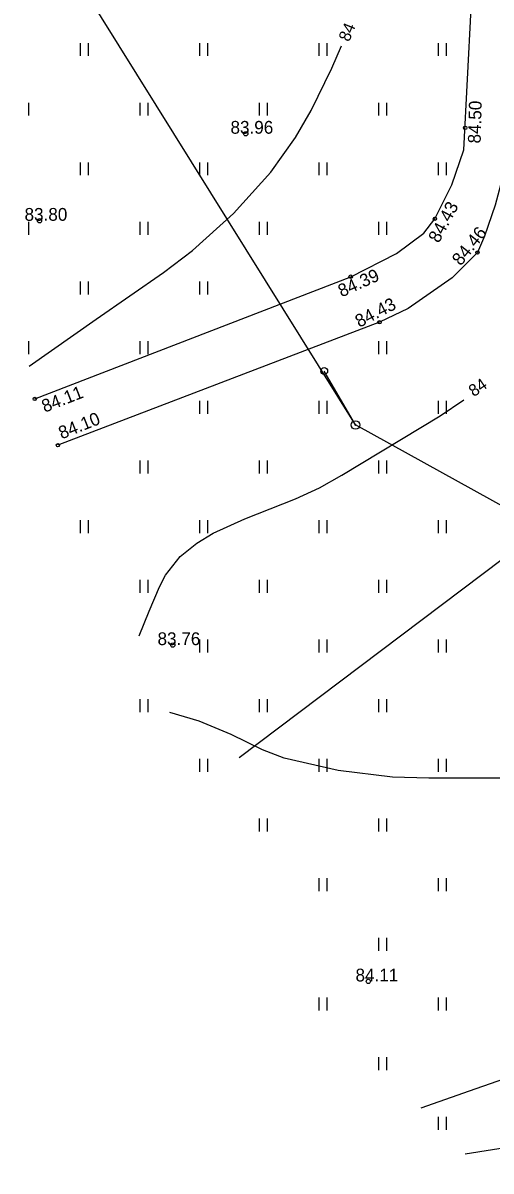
# Model space of a CAD drawing. Extents: x 635520 to 641285, y 6458433 to 6466834.
# Drawn here: x 637568.3 to 637595.7, y 6462501.5 to 6462568.9 of the extents above; entities that cross this region are included whole.
import ezdxf

# ---------------------------------------------------------------- set-up
doc = ezdxf.new("R2010")
doc.units = 0
for name, color, linetype in [('Default', 7, 'Continuous'), ('HALJASTUS', 7, 'Continuous'), ('HORISONTAAL-EH2000', 7, 'Continuous'), ('KORGUS-EH2000', 7, 'Continuous'), ('KPOHULIIN', 7, 'Continuous'), ('MPOHULIIN', 7, 'Continuous'), ('POST', 7, 'Continuous'), ('TEE', 7, 'Continuous')]:
    doc.layers.add(name, color=color, linetype=linetype)

# ---------------------------------------------------------------- blocks, each defined once
blk = doc.blocks.new('TUPOST')
at = {"layer": 'Default'}
blk.add_circle((0, 0), 40, dxfattribs=at)
blk = doc.blocks.new('BEPOST')
at = {"layer": 'Default'}
for radius in [50, 4.67]:
    blk.add_circle((0, 0), radius, dxfattribs=at)

msp = doc.modelspace()

# ---------------------------------------------------------------- linework, layer by layer
at = {"layer": 'HALJASTUS'}
for p, q in [((637571.625, 6462567.679), (637571.625, 6462566.918)), ((637572.08, 6462567.679), (637572.08, 6462566.918)), ((637578.625, 6462567.679), (637578.625, 6462566.918)), ((637579.08, 6462567.679), (637579.08, 6462566.918)), ((637585.625, 6462567.679), (637585.625, 6462566.918)), ((637586.08, 6462567.679), (637586.08, 6462566.918)), ((637592.625, 6462567.679), (637592.625, 6462566.918)), ((637593.08, 6462567.679), (637593.08, 6462566.918)), ((637568.58, 6462564.179), (637568.58, 6462563.418)), ((637575.125, 6462564.179), (637575.125, 6462563.418)), ((637575.58, 6462564.179), (637575.58, 6462563.418)), ((637582.125, 6462564.179), (637582.125, 6462563.418)), ((637582.58, 6462564.179), (637582.58, 6462563.418)), ((637589.125, 6462564.179), (637589.125, 6462563.418)), ((637589.58, 6462564.179), (637589.58, 6462563.418)), ((637571.625, 6462560.679), (637571.625, 6462559.918)), ((637572.08, 6462560.679), (637572.08, 6462559.918)), ((637578.625, 6462560.679), (637578.625, 6462559.918)), ((637579.08, 6462560.679), (637579.08, 6462559.918)), ((637585.625, 6462560.679), (637585.625, 6462559.918)), ((637586.08, 6462560.679), (637586.08, 6462559.918)), ((637592.625, 6462560.679), (637592.625, 6462559.918)), ((637593.08, 6462560.679), (637593.08, 6462559.918)), ((637568.58, 6462557.179), (637568.58, 6462556.418)), ((637575.125, 6462557.179), (637575.125, 6462556.418)), ((637575.58, 6462557.179), (637575.58, 6462556.418)), ((637582.125, 6462557.179), (637582.125, 6462556.418)), ((637582.58, 6462557.179), (637582.58, 6462556.418)), ((637589.125, 6462557.179), (637589.125, 6462556.418)), ((637589.58, 6462557.179), (637589.58, 6462556.418)), ((637571.625, 6462553.679), (637571.625, 6462552.918)), ((637572.08, 6462553.679), (637572.08, 6462552.918)), ((637578.625, 6462553.679), (637578.625, 6462552.918)), ((637579.08, 6462553.679), (637579.08, 6462552.918)), ((637568.58, 6462550.179), (637568.58, 6462549.418)), ((637575.125, 6462550.179), (637575.125, 6462549.418)), ((637575.58, 6462550.179), (637575.58, 6462549.418)), ((637589.125, 6462550.179), (637589.125, 6462549.418)), ((637589.58, 6462550.179), (637589.58, 6462549.418)), ((637578.625, 6462546.679), (637578.625, 6462545.918)), ((637579.08, 6462546.679), (637579.08, 6462545.918)), ((637585.625, 6462546.679), (637585.625, 6462545.918)), ((637586.08, 6462546.679), (637586.08, 6462545.918)), ((637592.625, 6462546.679), (637592.625, 6462545.918)), ((637593.08, 6462546.679), (637593.08, 6462545.918)), ((637575.125, 6462543.179), (637575.125, 6462542.418)), ((637575.58, 6462543.179), (637575.58, 6462542.418)), ((637582.125, 6462543.179), (637582.125, 6462542.418)), ((637582.58, 6462543.179), (637582.58, 6462542.418)), ((637589.125, 6462543.179), (637589.125, 6462542.418)), ((637589.58, 6462543.179), (637589.58, 6462542.418)), ((637571.625, 6462539.679), (637571.625, 6462538.918)), ((637572.08, 6462539.679), (637572.08, 6462538.918)), ((637578.625, 6462539.679), (637578.625, 6462538.918)), ((637579.08, 6462539.679), (637579.08, 6462538.918)), ((637585.625, 6462539.679), (637585.625, 6462538.918)), ((637586.08, 6462539.679), (637586.08, 6462538.918)), ((637592.625, 6462539.679), (637592.625, 6462538.918)), ((637593.08, 6462539.679), (637593.08, 6462538.918)), ((637575.125, 6462536.179), (637575.125, 6462535.418)), ((637575.58, 6462536.179), (637575.58, 6462535.418)), ((637582.125, 6462536.179), (637582.125, 6462535.418)), ((637582.58, 6462536.179), (637582.58, 6462535.418)), ((637589.125, 6462536.179), (637589.125, 6462535.418)), ((637589.58, 6462536.179), (637589.58, 6462535.418)), ((637578.625, 6462532.679), (637578.625, 6462531.918)), ((637579.08, 6462532.679), (637579.08, 6462531.918)), ((637585.625, 6462532.679), (637585.625, 6462531.918)), ((637586.08, 6462532.679), (637586.08, 6462531.918)), ((637592.625, 6462532.679), (637592.625, 6462531.918)), ((637593.08, 6462532.679), (637593.08, 6462531.918)), ((637575.125, 6462529.179), (637575.125, 6462528.418)), ((637575.58, 6462529.179), (637575.58, 6462528.418)), ((637582.125, 6462529.179), (637582.125, 6462528.418)), ((637582.58, 6462529.179), (637582.58, 6462528.418)), ((637589.125, 6462529.179), (637589.125, 6462528.418)), ((637589.58, 6462529.179), (637589.58, 6462528.418)), ((637578.625, 6462525.679), (637578.625, 6462524.918)), ((637579.08, 6462525.679), (637579.08, 6462524.918)), ((637585.625, 6462525.679), (637585.625, 6462524.918)), ((637586.08, 6462525.679), (637586.08, 6462524.918)), ((637592.625, 6462525.679), (637592.625, 6462524.918)), ((637593.08, 6462525.679), (637593.08, 6462524.918)), ((637582.125, 6462522.179), (637582.125, 6462521.418)), ((637582.58, 6462522.179), (637582.58, 6462521.418)), ((637589.125, 6462522.179), (637589.125, 6462521.418)), ((637589.58, 6462522.179), (637589.58, 6462521.418)), ((637585.625, 6462518.679), (637585.625, 6462517.918)), ((637586.08, 6462518.679), (637586.08, 6462517.918)), ((637592.625, 6462518.679), (637592.625, 6462517.918)), ((637593.08, 6462518.679), (637593.08, 6462517.918)), ((637589.125, 6462515.179), (637589.125, 6462514.418)), ((637589.58, 6462515.179), (637589.58, 6462514.418)), ((637585.625, 6462511.679), (637585.625, 6462510.918)), ((637586.08, 6462511.679), (637586.08, 6462510.918)), ((637592.625, 6462511.679), (637592.625, 6462510.918)), ((637593.08, 6462511.679), (637593.08, 6462510.918)), ((637589.125, 6462508.179), (637589.125, 6462507.418)), ((637589.58, 6462508.179), (637589.58, 6462507.418)), ((637592.625, 6462504.679), (637592.625, 6462503.918)), ((637593.08, 6462504.679), (637593.08, 6462503.918))]:
    msp.add_line(p, q, dxfattribs=at)
at = {"layer": 'HORISONTAAL-EH2000'}
for points in [[(637568.624, 6462548.714), (637572.561, 6462551.469), (637576.498, 6462554.223), (637578.212, 6462555.513), (637580.604, 6462557.668), (637582.792, 6462560.102), (637584.242, 6462562.13), (637585.169, 6462563.722), (637586.38, 6462566.206), (637586.943, 6462567.523)], [(637575.074, 6462532.901), (637575.674, 6462534.341), (637576.273, 6462535.78), (637576.62, 6462536.464), (637577.492, 6462537.552), (637578.454, 6462538.333), (637579.415, 6462538.913), (637581.28, 6462539.773), (637584.24, 6462540.936), (637585.662, 6462541.577), (637586.964, 6462542.329), (637592.731, 6462545.816), (637594.131, 6462546.743)], [(637596.361, 6462524.541), (637594.214, 6462524.541), (637592.067, 6462524.541), (637589.931, 6462524.613), (637586.744, 6462524.997), (637583.591, 6462525.73), (637582.307, 6462526.211), (637580.472, 6462527.111), (637578.595, 6462527.889), (637577.736, 6462528.149), (637576.876, 6462528.409)], [(637597.284, 6462507.179), (637594.438, 6462506.184), (637591.592, 6462505.189)], [(637631.588, 6462504.682), (637629.804, 6462503.591), (637627.527, 6462502.327), (637625.819, 6462501.53), (637624.537, 6462501.062), (637622.611, 6462500.64), (637621.647, 6462500.581), (637620.683, 6462500.64), (637618.976, 6462501.028), (637616.421, 6462501.963), (637615.131, 6462502.421), (637613.824, 6462502.768), (637609.205, 6462503.868), (637606.883, 6462504.219), (637605.723, 6462504.247), (637604.565, 6462504.14), (637599.387, 6462503.317), (637594.209, 6462502.493)]]:
    msp.add_lwpolyline(points, dxfattribs=at)
at = {"layer": 'KORGUS-EH2000'}
for centre, radius in [((637581.33, 6462562.358), 0.125), ((637594.201, 6462562.701), 0.1), ((637569.232, 6462557.25), 0.125), ((637592.424, 6462557.371), 0.1), ((637594.918, 6462555.383), 0.1), ((637587.484, 6462553.971), 0.1), ((637589.175, 6462551.299), 0.1), ((637568.951, 6462546.799), 0.1), ((637570.313, 6462544.079), 0.1), ((637577.051, 6462532.355), 0.125), ((637588.519, 6462512.622), 0.125)]:
    msp.add_circle(centre, radius, dxfattribs=at)
at = {"layer": 'KPOHULIIN'}
msp.add_lwpolyline([(637580.943, 6462525.767), (637598.755, 6462539.191), (637624.916, 6462597.903)], dxfattribs=at)
at = {"layer": 'MPOHULIIN'}
msp.add_lwpolyline([(637667.085, 6462495.579), (637601.464, 6462532.58), (637598.755, 6462539.191), (637587.763, 6462545.269), (637558.977, 6462591.434), (637533.22, 6462632.784), (637494.477, 6462699.839)], dxfattribs=at)
at = {"layer": 'POST'}
msp.add_lwpolyline([(637587.763, 6462545.269), (637585.931, 6462548.436)], dxfattribs=at)
at = {"layer": 'TEE'}
for points in [[(637597.255, 6462570.259), (637596.999, 6462562.391), (637596.593, 6462560.52), (637595.957, 6462558.174), (637595.336, 6462556.343), (637594.918, 6462555.383), (637593.44, 6462553.899), (637590.865, 6462552.098), (637589.175, 6462551.299), (637570.313, 6462544.079)], [(637568.951, 6462546.799), (637587.484, 6462553.971), (637590.169, 6462555.326), (637591.779, 6462556.526), (637592.424, 6462557.371), (637593.421, 6462559.362), (637594.114, 6462561.419), (637594.114, 6462561.419), (637594.544, 6462569.697)]]:
    msp.add_lwpolyline(points, dxfattribs=at)

# ---------------------------------------------------------------- block references
at = {"layer": 'POST'}
for name, p, xscale, yscale in [('TUPOST', (637585.931, 6462548.436), 0.005, 0.005), ('BEPOST', (637587.763, 6462545.269), 0.004999999900000002, 0.004999999900000002)]:
    msp.add_blockref(name, p, dxfattribs=dict(at, xscale=xscale, yscale=yscale))

# ---------------------------------------------------------------- texts
at = {"layer": 'HORISONTAAL-EH2000'}
for rotation, p in [(67.47914, (637587.389, 6462567.712)), (34.66769, (637594.704, 6462546.897))]:
    msp.add_text('84', height=0.7, rotation=rotation, dxfattribs=at).set_placement(p)
at = {"layer": 'KORGUS-EH2000'}
for s, rotation, p in [('84.50', 88.42395, (637595.106, 6462561.777)), ('84.43', 61.96682, (637592.654, 6462555.901)), ('84.46', 51.2366, (637593.942, 6462554.567)), ('84.39', 24.22451, (637586.95, 6462552.752)), ('84.43', 27.224, (637587.988, 6462550.969)), ('84.11', 21.27279, (637569.535, 6462545.988)), ('84.10', 21.84436, (637570.532, 6462544.422))]:
    msp.add_text(s, height=0.75, rotation=rotation, dxfattribs=at).set_placement(p)
for s, p in [('83.96', (637580.434, 6462562.358)), ('83.80', (637568.355, 6462557.25)), ('83.76', (637576.155, 6462532.355)), ('84.11', (637587.767, 6462512.622))]:
    msp.add_text(s, height=0.75, dxfattribs=at).set_placement(p)

doc.saveas('drawing.dxf')
